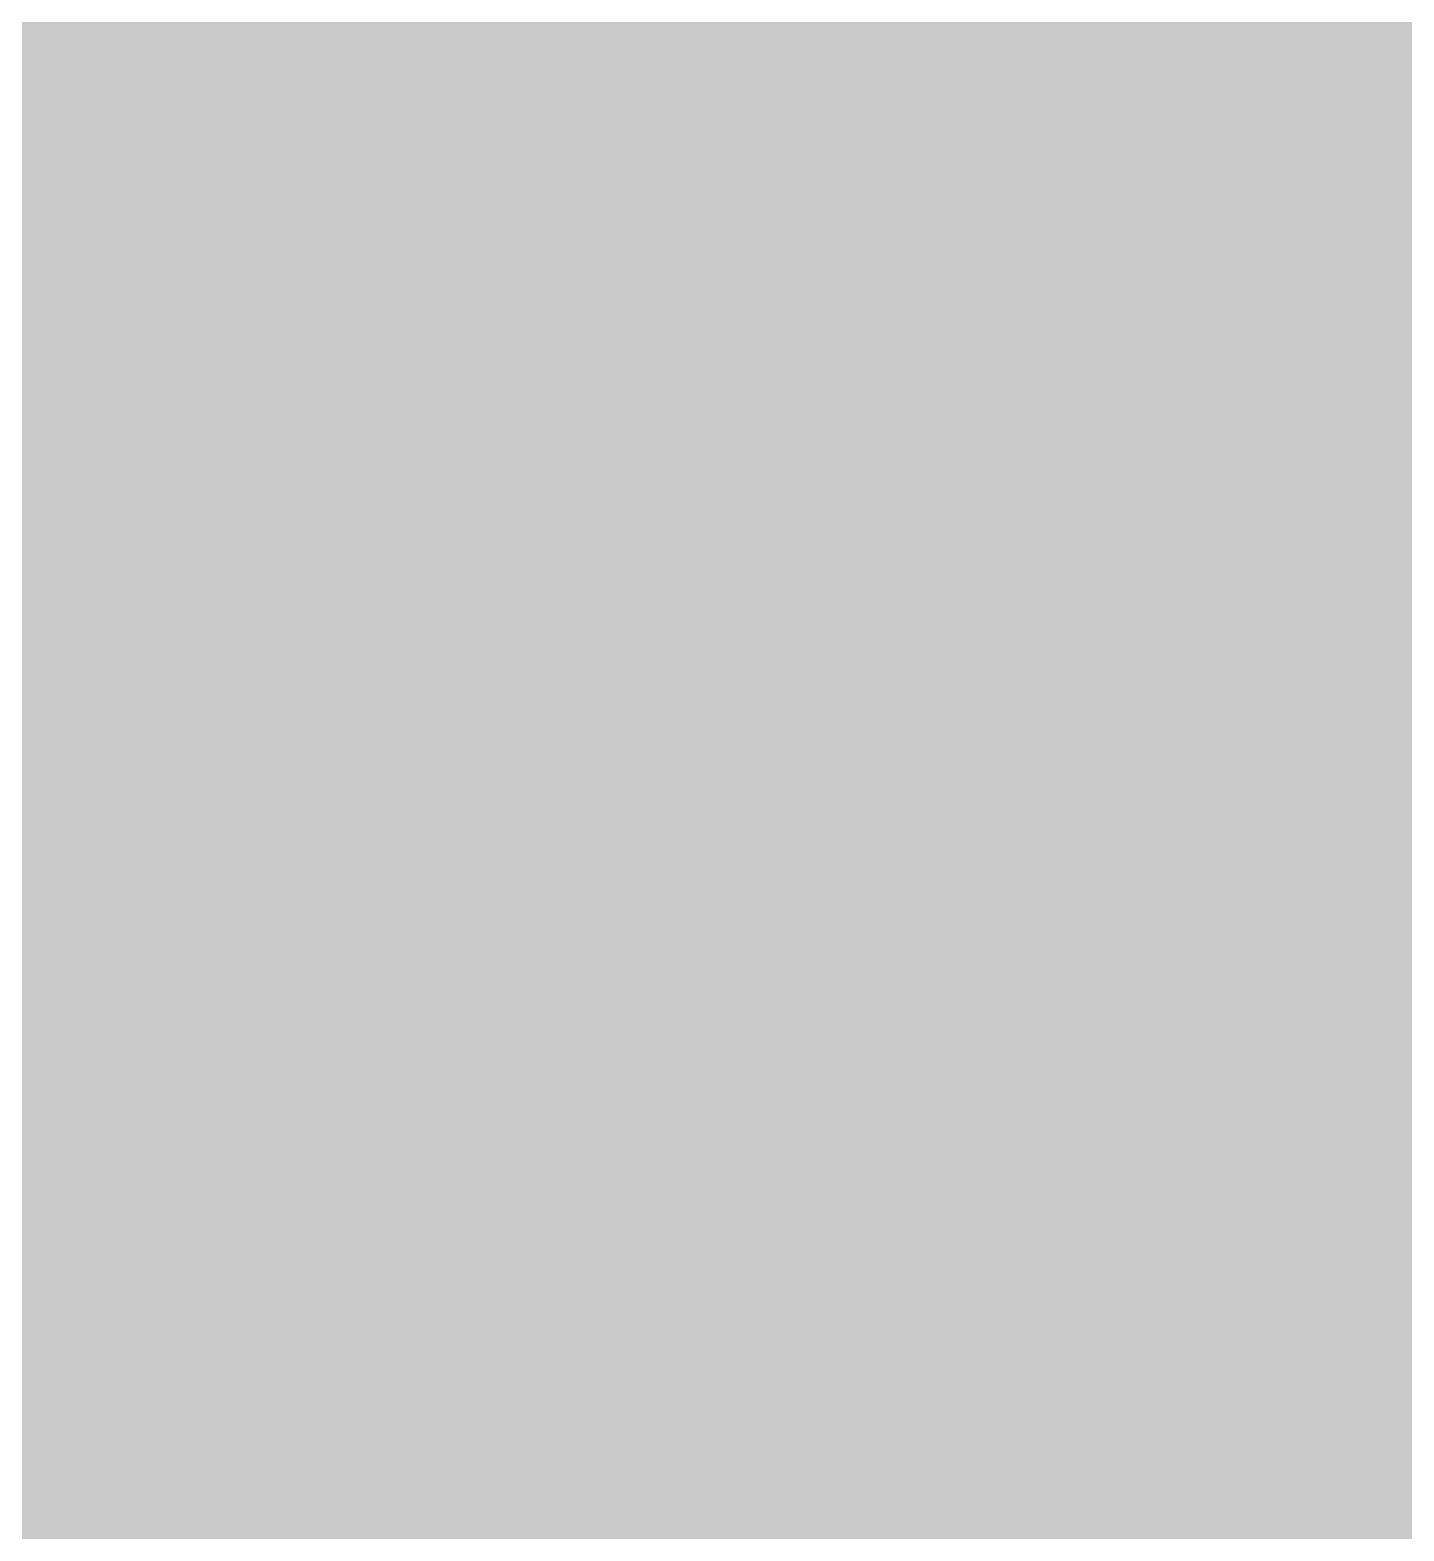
# Model space of a CAD drawing. Header units: millimetres. Extents: x -2 to 135, y -2 to 106.
# Drawn here: x 84.193 to 84.875, y 74.906 to 75.651 of the extents above; entities that cross this region are included whole.
import ezdxf

# ---------------------------------------------------------------- set-up
doc = ezdxf.new("R2010")
doc.units = ezdxf.units.MM
doc.header["$MEASUREMENT"] = 0
for name, color, linetype, true_color in [('Bottom-Layer', 7, 'Continuous', 0x0000ff), ('Pin-Soldering-Layer', 7, 'Continuous', 0xcc9999), ('Top-Layer', 7, 'Continuous', 0xff0000), ('Top-Paste-Mask-Layer', 7, 'Continuous', 0x808080), ('Top-Solder-Mask-Layer', 7, 'Continuous', 0x800080)]:
    doc.layers.add(name, color=color, linetype=linetype, true_color=true_color)

msp = doc.modelspace()

# ---------------------------------------------------------------- hatches: boundary and pattern name
at = {"layer": 'Bottom-Layer'}
msp.add_hatch(color=256, dxfattribs=at).paths.add_polyline_path([(126.42373, 0.35814), (41.67627, 0.35814), (42.32022, 1.129), (42.80075, 2.01104), (43.09924, 2.9701), (43.20413, 3.96905), (43.11137, 4.9692), (42.82453, 5.93181), (42.35474, 6.81961), (41.72018, 7.59822), (40.94544, 8.23749), (40.0605, 8.71266), (39.09964, 9.00533), (38.10008, 9.10416), (37.10051, 9.00533), (36.13965, 8.71266), (35.25472, 8.23749), (34.47997, 7.59822), (33.84541, 6.81961), (33.37562, 5.93181), (33.08879, 4.9692), (32.99602, 3.96905), (33.10091, 2.9701), (33.3994, 2.01104), (33.87993, 1.129), (34.52388, 0.35814), (0.35814, 0.35814), (0.35814, 99.54206), (34.52388, 99.54206), (33.87993, 98.7712), (33.3994, 97.88916), (33.10091, 96.9301), (32.99602, 95.93115), (33.08879, 94.93101), (33.37562, 93.96839), (33.84541, 93.08059), (34.47997, 92.30198), (35.25472, 91.66271), (36.13965, 91.18754), (37.10051, 90.89487), (38.10008, 90.79604), (39.09964, 90.89487), (40.0605, 91.18754), (40.94544, 91.66271), (41.72018, 92.30198), (42.35474, 93.08059), (42.82453, 93.96839), (43.11137, 94.93101), (43.20413, 95.93115), (43.09924, 96.9301), (42.80075, 97.88916), (42.32022, 98.7712), (41.67627, 99.54206), (126.42407, 99.54206), (125.77903, 98.7696), (125.29808, 97.8856), (124.99993, 96.92441), (124.89616, 95.92341), (124.99082, 94.92151), (125.28021, 93.95765), (125.75309, 93.06931), (126.39108, 92.29101), (127.16938, 91.65302), (128.05772, 91.18014), (129.02158, 90.89075), (130.02348, 90.7961), (131.02448, 90.89986), (131.98567, 91.19801), (132.86967, 91.67896), (133.64213, 92.324), (133.64213, 7.57586), (132.8697, 8.22091), (131.98572, 8.70188), (131.02456, 9.00005), (130.02358, 9.10385), (129.02169, 9.00923), (128.05783, 8.71988), (127.16948, 8.24705), (126.39117, 7.6091), (125.75315, 6.83085), (125.28023, 5.94255), (124.99079, 4.97872), (124.89608, 3.97684), (124.99978, 2.97584), (125.29787, 2.01465), (125.77875, 1.13063)])
at = {"layer": 'Pin-Soldering-Layer'}
msp.add_hatch(color=256, dxfattribs=at).paths.add_polyline_path([(84.72567, 74.93484), (84.72567, 75.63484), (84.29564, 75.63484), (84.29564, 74.93484)])
at = {"layer": 'Top-Layer'}
for points in [[(126.42373, 0.35814), (41.67627, 0.35814), (42.32022, 1.129), (42.80075, 2.01104), (43.09924, 2.9701), (43.20413, 3.96905), (43.11137, 4.9692), (42.82453, 5.93181), (42.35474, 6.81961), (41.72018, 7.59822), (40.94544, 8.23749), (40.0605, 8.71266), (39.09964, 9.00533), (38.10008, 9.10416), (37.10051, 9.00533), (36.13965, 8.71266), (35.25472, 8.23749), (34.47997, 7.59822), (33.84541, 6.81961), (33.37562, 5.93181), (33.08879, 4.9692), (32.99602, 3.96905), (33.10091, 2.9701), (33.3994, 2.01104), (33.87993, 1.129), (34.52388, 0.35814), (0.35814, 0.35814), (0.35814, 99.54206), (34.52388, 99.54206), (33.87993, 98.7712), (33.3994, 97.88916), (33.10091, 96.9301), (32.99602, 95.93115), (33.08879, 94.93101), (33.37562, 93.96839), (33.84541, 93.08059), (34.47997, 92.30198), (35.25472, 91.66271), (36.13965, 91.18754), (37.10051, 90.89487), (38.10008, 90.79604), (39.09964, 90.89487), (40.0605, 91.18754), (40.94544, 91.66271), (41.72018, 92.30198), (42.35474, 93.08059), (42.82453, 93.96839), (43.11137, 94.93101), (43.20413, 95.93115), (43.09924, 96.9301), (42.80075, 97.88916), (42.32022, 98.7712), (41.67627, 99.54206), (126.42407, 99.54206), (125.77903, 98.7696), (125.29808, 97.8856), (124.99993, 96.92441), (124.89616, 95.92341), (124.99082, 94.92151), (125.28021, 93.95765), (125.75309, 93.06931), (126.39108, 92.29101), (127.16938, 91.65302), (128.05772, 91.18014), (129.02158, 90.89075), (130.02348, 90.7961), (131.02448, 90.89986), (131.98567, 91.19801), (132.86967, 91.67896), (133.64213, 92.324), (133.64213, 7.57586), (132.8697, 8.22091), (131.98572, 8.70188), (131.02456, 9.00005), (130.02358, 9.10385), (129.02169, 9.00923), (128.05783, 8.71988), (127.16948, 8.24705), (126.39117, 7.6091), (125.75315, 6.83085), (125.28023, 5.94255), (124.99079, 4.97872), (124.89608, 3.97684), (124.99978, 2.97584), (125.29787, 2.01465), (125.77875, 1.13063)], [(84.20965, 75.88375), (84.29781, 76.09659), (84.51066, 76.18475), (84.7235, 76.09659), (84.81166, 75.88375), (84.81166, 74.51477), (84.7235, 74.30192), (84.51066, 74.21376), (84.29781, 74.30192), (84.20965, 74.51477)]]:
    msp.add_hatch(color=256, dxfattribs=at).paths.add_polyline_path(points)
at = {"layer": 'Top-Paste-Mask-Layer'}
msp.add_hatch(color=256, dxfattribs=at).paths.add_polyline_path([(84.20965, 75.88375), (84.29781, 76.09659), (84.51066, 76.18475), (84.7235, 76.09659), (84.81166, 75.88375), (84.81166, 74.51477), (84.7235, 74.30192), (84.51066, 74.21376), (84.29781, 74.30192), (84.20965, 74.51477)])
at = {"layer": 'Top-Solder-Mask-Layer'}
msp.add_hatch(color=256, dxfattribs=at).paths.add_polyline_path([(84.15865, 75.88375), (84.22588, 76.09065), (84.40188, 76.21853), (84.61943, 76.21853), (84.79543, 76.09065), (84.86266, 75.88375), (84.86266, 74.51477), (84.79543, 74.30786), (84.61943, 74.17999), (84.40188, 74.17999), (84.22588, 74.30786), (84.15865, 74.51477)])

# ---------------------------------------------------------------- linework, layer by layer
at = {"layer": 'Pin-Soldering-Layer', "const_width": 0.00508}
msp.add_lwpolyline([(84.72567, 74.93484), (84.72567, 75.63484), (84.29564, 75.63484), (84.29564, 74.93484)], close=True, dxfattribs=at)
at = {"layer": 'Top-Layer', "const_width": 0.4}
msp.add_lwpolyline([(84.51066, 75.19926), (84.51066, 73.46519)], dxfattribs=at)

doc.saveas('drawing.dxf')
